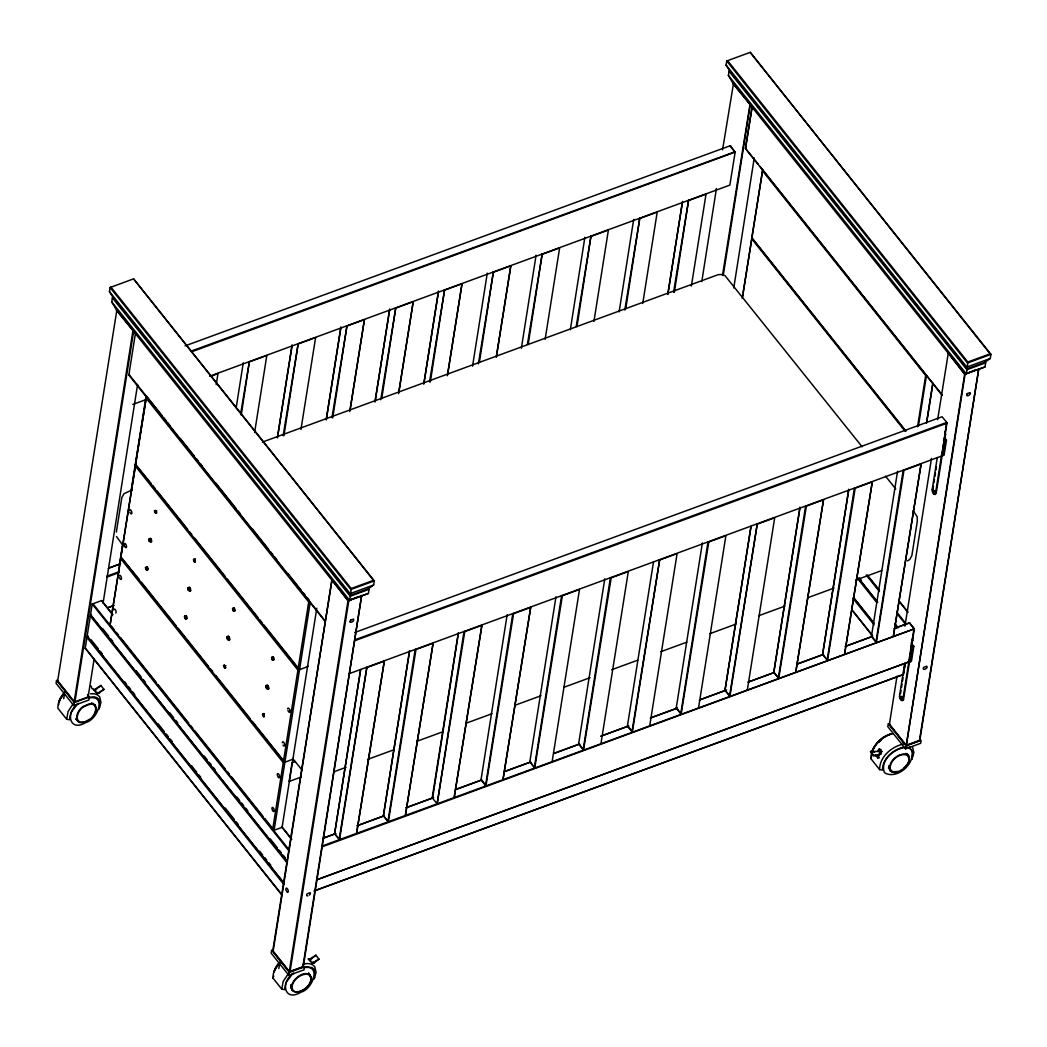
<?xml version="1.0" encoding="UTF-8"?>
<svg xmlns="http://www.w3.org/2000/svg" width="1047" height="1047" viewBox="0 0 1047 1047"><rect width="100%" height="100%" fill="white"/><g stroke="black" fill="none" stroke-linecap="round" stroke-linejoin="round"><path stroke-width="1.5" d="M903.64 747.126C893.143 749.456 882.268 758.709 882.516 770.147L879.611 769.624L870.895 758.669C870.672 746.472 881.352 735.518 893.078 733.515M879.611 769.624C879.48 756.902 891.56 746.668 903.26 744.077M58.711 704.762L58.802 702.066M77.923 703.453L70.79 712.771L69.573 719.799L66.668 719.25L68.042 711.58L72.609 704.605M293.029 973.317L285.896 982.636L284.679 989.664L281.774 989.127L273.045 978.173C272.704 972.584 275.322 967.192 278.842 962.991M281.774 989.127L283.148 981.445L288.514 973.461M935.233 492.064L935.18 491.697M290.791 984.704C290.817 1000.304 312.896 987.779 311.496 977.401C306.378 967.297 290.647 979.652 291.236 988.368M937.274 457.5L932.223 489.381C931.293 491.671 934.722 496.985 936.201 493.216L942.261 454.974M932.864 489.787L933.44 485.926M113.207 297.597L109.451 291.616L110.105 287.493L133.584 278.868L374.303 580.876L373.648 584.985L368.348 588.754L350.509 595.311L349.606 600.337L348.337 600.769L116.165 309.493L111.741 301.902L112.382 297.793L113.207 297.597L350.509 595.311L351.177 588.532L373.491 580.339L374.303 580.876L350.824 589.5L110.105 287.493L111.034 287.258L351.177 588.532M74.9 702.144L133.663 331.14L116.387 310.239L116.924 309.676L57.624 681.231L71.235 698.297M63.736 698.702L64.495 693.965M74.141 701.948L132.904 330.957L133.44 330.394L133.663 331.14M73.8 705.547L74.285 702.55L56.525 680.275L56.054 683.272L73.8 705.547L88.982 699.972L89.453 696.975L87.477 694.501M282.18 895.381L85.213 648.263L86.927 637.401L88.04 635.922L87.11 636.275L284.077 883.393M87.11 636.275L90.317 616.029L91.429 614.563L90.487 614.903L287.467 862.034M90.487 614.903L92.215 604.054L101.598 600.598L112.775 614.615M135.587 332.396L128.833 375.022L325.224 621.421M88.053 697.315L94.191 658.602M103.051 603.216L137.615 384.38M116.361 532.046L121.818 497.561L124.03 493.661L132.053 489.983M119.515 563.849L122.748 544.074M130.954 491.671L145.69 398.632M135.482 465.784L110.053 625.072L120.824 558.3M292.99 759.14L284.889 762.229L283.488 761.104L120.824 557.03L146.515 396.146L161.775 415.293M307.648 666.612L299.534 669.7L298.146 668.575L135.482 464.502L146.515 396.146M216.232 384.629L218.012 373.399L210.735 376.54M236.177 407.689L243.284 362.772M240.718 413.408L249.382 361.516L241.229 415.201M254.617 432.463L266.815 355.47L248.859 362.066M277.35 437.882L292.087 344.856M277.534 437.358L292.008 345.916M283.174 435.578L298.186 343.586L283.933 435.761M300.947 429.519L315.618 337.54L297.649 344.149M326.154 419.965L340.89 326.926M326.337 419.428L340.812 327.999M331.978 417.648L346.989 325.656L332.724 417.845M120.588 558.522L283.253 762.609L272.717 829.159L274.105 830.271L282.088 827.339L282.337 826.423M283.488 761.104L297.911 670.08L135.246 466.007M298.146 668.575L308.695 602.025L146.017 397.952M282.088 827.339L316.796 608.215M349.75 411.589L364.421 319.623L346.452 326.219M350.195 409.442L364.421 319.623M273.123 951.278L332.004 579.514L272.717 951.069L288.252 970.569M278.842 968.567L279.85 962.258M374.944 402.035L389.68 308.996M375.127 401.498L389.615 310.069M302.792 967.179L361.673 595.403L303.316 966.617L289.234 971.799L347.984 600.795L358.741 596.476M288.893 975.385L289.365 972.388L271.618 950.113L271.134 953.11L288.893 975.385L304.062 969.81L304.533 966.813L289.365 972.388M380.768 399.718L395.779 307.739L381.789 398.305M398.554 393.659L413.212 301.693L395.256 308.289M398.986 391.526L413.212 301.693M348.337 600.769L368.4 593.44L369.054 589.317L368.348 588.754M360.508 670.08L334.595 833.687L339.555 839.615L366.869 667.214L339.149 839.406L339.909 839.589M339.555 839.615L334.595 833.687L360.692 669.543M423.747 384.105L438.484 291.066M423.93 383.568L438.418 292.139M384.301 661.167L356.582 833.36L384.301 661.167L366.332 667.764M429.571 381.802L444.582 289.81L430.33 381.985M447.357 375.729L462.015 283.763L444.059 290.359M447.789 373.596L462.015 283.763M409.573 650.54L383.398 815.77L388.358 821.686L415.895 650.03L415.672 649.284L415.136 649.834L387.953 821.476L388.712 821.659M388.358 821.686L383.398 815.77L409.495 651.614M472.55 366.175L487.287 273.149M433.105 643.238L405.385 815.43L433.105 643.238L415.136 649.834M478.374 363.872L493.386 271.88L479.382 362.458M496.409 356.202L510.818 265.833L492.849 272.442M496.33 357.276L510.818 265.833M458.364 632.624L432.202 797.84L437.162 803.756L464.698 632.1L464.462 631.354L463.939 631.917L437.162 803.756M432.385 797.304L432.607 798.05L458.298 633.684M521.354 348.258L536.09 255.219M481.895 625.308L454.189 797.5L481.895 625.308L463.939 631.917M527.426 344.345L542.189 253.963L528.185 344.528M545.134 339.346L559.622 247.917L541.652 254.513M507.167 614.694L481.005 779.91L485.965 785.826L513.488 614.17L513.266 613.424L512.742 613.987L485.546 785.616L486.305 785.813M570.327 329.792L584.88 237.289M530.698 607.391L502.992 779.583L530.698 607.391L512.742 613.987M576.23 326.415L590.979 236.033L576.989 326.599M593.937 321.416L608.412 229.987L590.456 236.583M555.97 596.764L529.795 761.98L534.755 767.909L562.291 596.253L562.069 595.507L561.532 596.057L534.35 767.7L535.109 767.883M619.13 311.862L633.684 219.36M552.135 761.627L579.501 589.461L561.532 596.057M624.771 310.095L639.782 218.103L625.779 308.682M642.74 303.499L657.215 212.057L639.259 218.653M604.773 578.834L578.598 744.064L583.559 749.979L611.095 578.324L610.872 577.578L610.336 578.127L583.153 749.77L583.912 749.953M667.75 294.482L682.487 201.443M667.934 293.945L682.408 202.503M600.939 743.71L628.305 571.531L610.336 578.127M673.574 292.165L688.586 200.173L674.333 292.349M729.851 71.078L726.095 65.084L726.736 60.975L750.228 52.35L990.946 354.357L990.292 358.467L984.991 362.236L967.14 368.78L966.25 373.818L964.981 374.25L732.808 82.975L728.372 75.384L729.026 71.275L729.851 71.078L967.14 368.78L967.821 362.013L990.122 353.821L990.946 354.357L967.467 362.982L726.736 60.975L727.678 60.739L967.821 362.013M691.36 286.106L706.018 194.14L688.049 200.736M653.498 561.977L627.402 726.134L632.362 732.049L659.662 559.648L631.956 731.84L632.715 732.036M701.791 281.578L716.423 188.565M722.561 149.852L733.554 83.158L733.031 83.708L750.306 104.621L723.228 275.61M649.729 725.78L677.095 553.601L659.139 560.21M722.469 275.413L750.071 103.875L747.165 100.224M752.217 105.878L745.464 148.504L941.868 394.902M758.093 164.039L745.464 148.504L752.152 106.912M733.751 287.977L754.259 157.861M702.367 542.987L676.205 708.204L681.165 714.133L708.701 542.464L708.466 541.718L707.942 542.281L680.746 713.91L681.505 714.106M742.231 298.33L751.903 237.839L905.537 430.592M905.891 431.325L751.785 237.996L762.687 169.797L742.559 296.864M698.532 707.851L725.898 535.684L707.942 542.281M750.921 526.667L724.995 690.274L729.955 696.203L757.269 523.801L729.55 695.993L730.309 696.176M729.955 696.203L724.995 690.274L751.092 526.131M747.336 689.921L774.701 517.755L756.732 524.351M799.973 507.128L773.798 672.357L778.759 678.273L806.295 506.617L806.072 505.871L805.536 506.421L778.353 678.063L779.112 678.247M778.759 678.273L773.798 672.357L799.895 508.201M823.505 499.825L795.785 672.017L823.505 499.825L805.536 506.421M848.764 489.211L822.602 654.427L827.562 660.343L855.098 488.687L854.862 487.941L854.339 488.504L827.156 660.134L827.915 660.33M827.562 660.343L822.602 654.427L848.698 490.271M872.295 481.895L844.589 654.087L872.295 481.895L854.339 488.504M897.567 471.281L871.405 636.497L876.365 642.426L903.901 470.757L903.666 470.011L903.142 470.574L875.959 642.204L876.705 642.4M917.552 426.757L925.666 375.493L762.438 170.713M918.468 425.946L926.49 375.31L925.666 375.493M926.451 423.014L932.72 383.451M926.687 422.766L932.969 383.15M921.098 463.978L893.392 636.17L921.098 463.978L903.142 470.574M897.017 676.166L889.348 724.55L895.185 731.866M904.935 626.158L931.503 458.403M937.641 419.69L948.294 353.022L950.584 355.43M904.634 663.641L899.582 695.509C898.81 697.25 901.546 702.89 902.854 699.605L908.914 661.364M903.561 672.972L905.079 663.392M900.538 693.651L901.048 690.47M901.546 687.277L902.056 684.097M902.553 680.903L903.064 677.723M903.561 674.53L904.071 671.349M904.569 668.156L905.079 664.976M933.937 482.746L934.448 479.552M934.958 476.372L935.455 473.179M935.966 469.998L936.463 466.805M911.427 645.436L912.159 639.992M933.479 493.883L935.076 494.354L935.495 493.477L941.554 455.236M943.831 440.892L945.546 434.256L944.918 431.443M941.646 456.178L947.038 422.674L942.078 416.758L354.697 632.532M911.099 642.884L913.835 646.3L911.453 661.298L909.11 662.162L914.384 628.815L909.437 622.886L895.277 627.978M941.75 456.021L946.632 422.465L354.658 639.926M901.532 699.762L902.828 700.522L903.561 699.357L909.607 661.115M911.636 648.368L912.552 638.277M944.028 443.823L945.546 434.256M911.78 648.839L912.251 645.842L910.838 646.365M944.656 437.882L946.475 440.172L944.106 455.157L349.305 673.653M965.164 373.714L906.283 745.49L964.627 374.276L975.385 369.957M905.524 748.867L906.008 745.87L888.249 723.595L887.777 726.592L905.524 748.867L920.706 743.291L921.177 740.294L906.008 745.87M919.423 740.648L978.723 369.094L964.627 374.276L948.294 353.022M978.723 369.094L919.776 740.635M964.981 374.25L985.031 366.921L985.685 362.799L984.991 362.236M307.517 666.769L307.766 665.853M292.872 759.297L293.108 758.381M902.213 698.964L901.86 696.32M870.895 758.669L871.614 756.471M273.045 978.173L273.777 975.974M59.208 702.197L60.386 698.689L64.404 692.8M274.209 971.93L275.4 968.423L279.405 962.533M331.65 579.541L347.984 600.795L362.079 595.625M191.771 351.74L735.059 152.168L729.929 145.729L730.688 145.926M627.585 725.597L631.446 730.911M154.446 510.923L155.309 510.399L155.938 511.355L155.951 513.239L154.446 510.923L155.388 510.57L156.265 512.716L155.336 513.056M148.831 539.964L149.341 538.655L150.82 538.577L151.54 541.849L149.04 540.88L150.114 538.367M150.192 541.22L150.768 542.124L150.755 539.964L149.341 538.655L150.192 541.22L151.828 541.037M147.889 567.775L147.889 569.647L146.344 569.817L145.454 567.683L147.261 566.82M147.889 569.647L146.659 568.508L146.645 566.636M146.96 570L146.318 567.16M194.336 559.36L194.978 562.2L193.473 559.883L195.279 559.019L193.721 559.177M194.362 562.017L195.292 561.676L194.663 558.836M187.858 588.924L188.368 587.616L189.847 587.55L190.567 590.809L188.067 589.841L188.368 587.616L189.847 587.55M189.141 587.341L188.08 588.427L188.381 589.775L189.088 590.888L190.567 590.809M188.539 588.519L189.795 591.097L189.782 588.938L189.075 587.825L188.054 588.375M184.494 616.644L185.672 615.597L185.685 617.468L186.929 618.62L185.371 618.777L184.743 617.822L184.494 616.644L185.424 616.29M185.986 618.96L185.973 617.089L184.743 615.937M232.513 608.844L234.306 607.98L232.513 608.844L233.389 610.99L234.947 610.82L233.389 610.99M233.69 607.797L234.332 610.637M234.005 611.16L233.991 609.289L232.761 608.15M226.885 637.885L227.395 636.589L228.874 636.511L229.594 639.769L227.579 639.56L226.885 637.885L227.395 636.589L228.874 636.511M228.167 636.301L227.107 637.387L227.408 638.735L228.115 639.848L229.594 639.769M227.565 637.479L228.822 640.057L228.809 637.898L228.102 636.798L227.081 637.335M223.521 665.604L224.385 665.094L225 666.049L225.013 667.921L223.521 665.604L224.451 665.264L225.341 667.397L224.398 667.737M272.73 656.77L272.73 658.642L273.974 659.78L272.416 659.95L271.801 658.982L271.788 657.11L273.332 656.953L273.961 657.909L273.018 658.249L272.403 657.294M273.031 660.134L273.018 658.249M265.912 686.858L266.422 685.549L267.901 685.471L268.634 688.73L266.605 688.52L265.912 686.858L266.422 685.549L267.901 685.471M267.194 685.262L266.134 686.361L267.849 689.018L267.836 686.858L267.129 685.759L266.108 686.308M266.605 688.52L267.273 688.115L266.592 686.452M263.412 714.054L264.04 716.894L262.548 714.564L264.354 713.701L262.797 713.871M263.425 716.711L264.368 716.357L263.739 713.517M99.635 707.262L98.968 709.094L100.957 702.563L99.701 696.896L97.489 694.828L94.348 693.768L90.487 693.795M314.741 977.126L314.074 978.971L316.063 972.427L314.807 966.774C311.993 963.083 306.758 963.031 302.701 964.392M872.962 749.94C876.378 742.061 883.616 735.832 892.005 733.855M881.325 754.023L878.485 754.18L879.061 754.9L877.635 755.999A11.412 6.295 -38.6 0 0 874.232 755.594L873.394 755.633L870.607 751.419L882.294 751.524M872.177 751.026C875.724 743.383 882.438 737.428 890.186 734.261M873.394 755.633L879.061 754.9M875.384 755.057L877.7 757.949L881.404 751.982L879.1 749.089L877.504 751.118M59.313 700.626L64.678 692.643M274.419 970.504L279.785 962.52M879.336 752.086L881.09 749.744M149.512 539.558L150.82 538.577M64.692 691.923C60.765 696.425 57.559 702.171 57.938 708.309L66.668 719.25M101.598 600.598L112.67 614.798M135.482 464.502L150.99 483.334M120.824 557.03L139.395 579.698M309.415 895.041L310.004 894.387A2.133 1.178 -38.6 0 0 310.056 892.725L307.255 893.745A2.133 1.178 -38.6 0 0 306.745 895.578L307.203 895.852A2.251 1.243 -38.6 0 0 307.87 895.852M316.665 879.794L909.162 661.783L317.019 879.768M97.921 693.14L99.151 693.258A11.412 6.295 -38.6 0 1 103.116 690.13L103.928 689.24L97.921 693.14L97.345 692.42M313.524 962.324L312.346 962.154L312.922 962.874L318.929 958.973L318.118 959.877A11.412 6.295 -38.6 0 0 314.152 962.991L313.145 962.717A11.412 6.295 -38.6 0 0 311.98 964.117M878.826 742.323L881.064 740.124M903.613 768.393C906.898 765.436 910.89 760.436 908.338 755.895C900.446 750.725 887.306 762.124 890.761 770.736M78.669 703.44C65.411 711.096 68.552 732.965 86.011 722.417C97.45 719.721 107.226 694.253 88.694 698.009M293.67 973.173C280.413 980.843 283.567 1002.712 301.013 992.15C312.451 989.454 322.227 963.999 303.709 967.742M350.588 620.151L353.389 619.13A2.133 1.178 -38.6 0 1 353.336 620.792M967.232 393.633L970.019 392.599A2.133 1.178 -38.6 0 1 969.98 394.274L969.378 394.928A2.251 1.243 -38.6 0 1 967.179 395.74L966.721 395.465M133.584 278.868L373.491 580.339M750.228 52.35L990.122 353.821M901.166 770.343C905.76 767.307 911.623 761.261 908.665 755.384L905.838 753.369M95.473 690.065L94.897 689.345L100.905 685.445L104.046 689.541M310.475 959.811L309.899 959.078L315.906 955.178L319.047 959.274M87.189 720.833C97.567 717.561 100.931 697.538 85.54 705.456C74.991 708.675 71.981 729.105 87.254 720.598C97.149 717.483 100.355 698.414 85.684 705.953C77.596 707.811 72.099 725.322 84.742 721.71M907.461 560.865L909.66 559.569L911.858 555.656L917.316 521.17L917.172 516.681L913.076 510.74M901.192 770.147C898.143 772.267 893.261 773.982 890.225 770.972C886.888 762.085 898.64 752.06 907.252 754.272M149.996 540.304L151.527 539.689M189.023 589.265L190.554 588.65M228.05 638.238L229.594 637.61M267.077 687.198L268.621 686.583M185.11 345.876L730.283 145.703L735.059 152.168M191.536 350.994L735.243 151.632L729.838 185.123L209.57 376.253M132.825 404.443L146.645 399.365M262.483 442.056L718.255 274.641L722.679 274.471M155.938 511.355L156.867 511.015M154.707 512.101L155.65 511.747M155.951 513.239L156.88 512.886M109.49 567.788L120.222 563.849M108.299 568.338L120.575 563.823M106.715 576.295L118.992 571.793M106.938 577.041L119.214 572.526M145.454 567.683L146.397 567.33M145.716 568.848L146.659 568.508M147.208 569.293L148.151 568.953M146.344 569.817L147.274 569.463M193.473 559.883L194.415 559.543M193.734 561.061L194.677 560.708M107.501 607.77L113.652 605.519M107.854 607.757L113.992 605.493M190.855 589.998L189.219 590.181M185.358 616.12L186.287 615.78L186.916 616.735L185.973 617.089M184.743 617.822L185.685 617.468M186.235 618.254L187.177 617.913M185.371 618.777L186.314 618.437M233.991 609.289L234.934 608.948M232.761 610.021L233.703 609.681M234.253 610.466L235.195 610.126M373.648 584.985L350.169 593.623L109.451 291.616M990.292 358.467L966.813 367.091L726.095 65.084M229.882 638.971L228.246 639.154M369.054 589.317L350.261 596.227L112.382 297.793M985.685 362.799L966.904 369.709L729.026 71.275M88.589 696.752L74.494 701.935L57.402 680.485M74.285 702.55L89.453 696.975M225 666.049L225.943 665.709M223.783 666.782L224.712 666.442M225.013 667.921L225.956 667.58M271.539 657.817L272.469 657.464M271.801 658.982L272.73 658.642M272.416 659.95L274.222 659.087M354.881 640.672L946.868 423.21L946.632 422.465M267.207 687.421L266.121 687.774M268.922 687.931L267.273 688.115M267.142 688.808L268.634 688.73M943.491 440.237L944.904 439.714L945.546 440.512L943.164 455.51L942.522 454.699M944.132 441.036L946.475 440.172M262.548 714.564L263.491 714.224M262.81 715.742L263.739 715.402M932.223 489.381L932.929 489.119M935.495 493.477L936.201 493.216M295.149 761.614L292.087 762.74L289.116 781.481L301.379 776.966M333.836 771.809L346.112 767.307M367.602 759.415L393.685 749.835M416.706 741.368L442.789 731.788M465.81 723.333L491.907 713.753M514.915 705.298L541.011 695.718M564.019 687.251L590.115 677.671M611.592 669.779L637.688 660.199M660.709 651.744L686.793 642.164M709.814 633.71L735.897 624.117M758.918 615.662L785.001 606.082M808.022 597.628L834.106 588.048M855.595 580.156L881.679 570.563M323.235 838.124L335.511 833.608M356.975 825.73L383.045 816.15M406.053 807.695L433.667 797.552M456.662 789.111L481.201 780.094M504.209 771.639L530.279 762.059M554.818 753.055L579.357 744.037M600.821 736.146L628.436 726.003M651.43 717.561L677.514 707.981M700.508 699.527L726.579 689.947M748.055 682.068L774.126 672.488M797.133 664.034L823.204 654.454M846.212 646.012L872.282 636.432M323.588 838.097L335.851 833.595M357.328 825.703L383.398 816.123M406.406 807.669L432.476 798.102M455.484 789.647L481.555 780.067M504.562 771.626L530.633 762.046M553.627 753.591L579.711 744.011M601.174 736.133L628.776 725.99M650.252 718.098L676.323 708.518M699.331 700.077L725.401 690.497L725.178 689.751M748.409 682.042L774.479 672.462M797.474 664.02L823.557 654.44M845.021 646.549L872.622 636.406M894.099 628.527L909.437 622.886L913.992 628.606L908.639 662.332M322.005 846.055L914.384 628.815L322.227 846.801M912.186 640.659L912.892 640.398M911.479 647.164L913.835 646.3M909.411 661.01L908.469 661.351L909.11 662.162M315.16 890.513L902.959 674.595M313.982 891.062L903.312 674.569M902.854 699.605L903.561 699.357M303.669 966.59L289.574 971.773L272.482 950.323M920.313 740.072L906.218 745.255L889.125 723.804M908.089 744.927L918.311 741.171M979.063 369.081L985.031 366.921M362.432 595.599L368.4 593.44M898.666 771.43L892.123 771.796L888.38 768.001M88.275 697.498L94.309 696.831L97.122 697.773L99.085 699.632L100.211 704.657M308.695 602.025L310.318 601.645L274.105 830.271L264.956 818.78M297.911 670.08L299.534 669.7L263.936 625.02M283.253 762.609L284.889 762.229M149.04 540.88L149.525 541.626M188.067 589.841L189.154 589.487L189.86 590.6M877.7 757.949L879.362 757.753M905.302 747.545C894.046 748.409 879.716 760.58 884.427 772.607C896.52 780.512 916.649 763.054 911.361 749.848L909.293 748.225M870.371 751.838L871.209 751.798A11.412 6.295 -38.6 0 1 874.611 752.204L874.651 752.23M305.96 966.721L312.228 967.65L314.205 969.496L315.33 974.521M879.1 749.089L880.553 749.286M94.897 689.345L96.075 689.515M309.899 959.078L311.129 959.196A11.412 6.295 -38.6 0 1 311.587 958.764M312.922 962.874L314.1 963.044M905.864 745.268L906.623 745.464M436.756 803.546L437.515 803.743M289.234 971.799L289.993 971.982L348.743 600.978L346.583 597.798M909.084 622.913L909.843 623.096M890.591 770.762L892.528 771.273M907.121 747.087L909.961 748.003L912.945 752.296L911.95 759.245L913.887 752.701L912.565 747.087M91.573 702.943L93.275 703.636M78.734 721.134L75.75 719.106M309.441 974.822C301.196 971.459 287.886 983.12 293.513 991.208C302.295 994.846 316.718 981.222 308.276 973.37M291.956 990.148L293.736 990.868M871.811 636.707L871.588 635.961L876.365 642.426M129.239 375.232L129.003 374.486L324.622 620.348M676.611 708.413L676.388 707.667L681.165 714.133M579.004 744.273L578.782 743.527L583.559 749.979M530.214 762.19L529.978 761.457L534.755 767.909M481.411 780.12L481.188 779.374L485.965 785.826M350.091 621.983L350.536 622.258A2.251 1.243 -38.6 0 0 352.747 621.447M890.958 770.343L888.851 767.713L888.759 765.75M85.213 648.263L85.906 648.826M724.746 275.322L862.1 446.781M94.178 689.986L93.078 688.952L96.494 692.878M309.284 959.85L308.184 958.816L311.6 962.743M76.195 718.766L77.347 720.009M308.669 972.964L310.435 976.079M728.372 75.384L966.25 373.818M734.536 84.375L736.473 86.809M952.534 357.878L954.471 360.312M956.421 362.746L958.358 365.181M960.308 367.628L962.245 370.062M760.122 166.591L942.274 395.112M751.667 238.755L904.752 430.827M885.553 476.202L895.748 489.001M898.967 600.821L908.115 612.286M899.255 601.475L907.396 611.684M867.4 575.222L879.087 589.88M896.913 612.246L906.061 623.737M867.282 575.366L879.441 590.639M866.222 574.973L879.428 591.529M896.69 613.189L905.825 624.653M859.351 577.839L861.38 580.391M859.181 578.965L877.451 601.894M895.735 624.823L897.763 627.375M858.409 578.193L877.7 602.391M894.963 624.051L898.012 627.873M912.251 645.842L912.892 646.653L910.51 661.639L909.882 660.84M857.218 578.036L876.509 602.247M894.792 625.177L896.821 627.716M853.763 597.785L874.075 623.266M854.012 598.282L873.303 622.481M852.821 598.125L874.14 624.876M853.148 611.252L872.478 635.516M852.114 610.257L872.426 635.738M897.122 734.3L904.896 744.051M877.098 755.306L877.674 756.026M870.607 751.419L873.63 755.201M111.741 301.902L349.606 600.337M123.716 318.209L126.635 321.861M128.572 324.308L130.522 326.743M334.922 583.179L336.859 585.613M163.803 417.845L165.845 420.397M167.873 422.949L169.915 425.501M180.084 438.261L194.336 456.139M196.365 458.691L198.406 461.243M200.435 463.795L202.464 466.347M215.695 482.942L236.046 508.476M238.075 511.028L240.116 513.58M252.327 528.892L268.608 549.322M270.636 551.874L272.678 554.426M274.707 556.978L276.748 559.53M287.938 573.573L301.156 590.168M303.198 592.72L305.227 595.272M307.268 597.824L309.297 600.376M153.032 485.887L155.061 488.439M157.102 490.991L187.622 529.285M189.651 531.837L191.693 534.402M194.742 538.223L225.262 576.517M227.304 579.07L257.824 617.364M259.865 619.916L261.894 622.468M122.643 545.029L116.505 536.535M292.898 758.643L302.073 770.147M141.424 582.25L176.014 625.648M178.055 628.2L208.575 666.494M210.617 669.046L212.646 671.598M215.695 675.433L250.298 718.831M252.327 721.383L282.847 759.677M282.337 827.339L290.451 837.535M281.591 826.724L291.773 839.485M111.322 626.041L114.372 629.875M116.4 632.427L118.442 634.979M120.47 637.531L156.082 682.199M158.123 684.751L188.643 723.045M190.672 725.61L192.713 728.162M194.742 730.714L225.275 769.008M227.304 771.56L229.345 774.113M231.374 776.665L262.915 816.228M289.43 850.256L93.026 603.857L92.215 604.054L289.181 851.172M102.593 628.58L108.692 636.223M110.72 638.762L112.749 641.314M136.097 670.617L141.175 676.977M143.217 679.529L145.245 682.081M169.614 712.654L173.671 717.745M175.7 720.297L177.728 722.836M204.126 755.96L207.175 759.782M209.204 762.334L211.232 764.873M213.274 767.425L215.302 769.977M236.622 796.728L239.671 800.549M241.7 803.088L243.729 805.64M245.757 808.179L247.786 810.731M270.126 838.752L277.233 847.677M279.261 850.216L281.303 852.768M283.331 855.32L285.36 857.859M91.246 615.688L287.205 861.537M90.317 616.029L287.284 863.16M91.089 639.743L98.196 648.669M100.224 651.208L102.253 653.76M124.593 681.78L126.622 684.332M128.663 686.884L130.692 689.423M132.72 691.975L134.749 694.527M158.097 723.817L164.196 731.46M166.224 734.012L168.253 736.564M170.281 739.103L172.323 741.656M191.614 765.854L196.692 772.228M198.721 774.78L200.749 777.319M225.118 807.891L234.253 819.356M236.282 821.908L238.31 824.447M259.643 851.198L262.679 855.019M264.708 857.572L266.749 860.124M268.778 862.663L270.807 865.215M87.869 637.047L283.829 882.896M86.927 637.401L283.907 884.519M86.927 650.108L282.297 895.224M99.099 693.31L98.143 692.983A11.412 6.295 -38.6 0 0 96.978 694.383M934.735 490.52L935.207 491.71M901.101 699.134L900.459 697.538M907.618 754.062L908.508 757.779M907.186 754.429L907.932 755.999M315.906 955.178L315.095 956.081A11.412 6.295 -38.6 0 0 313.027 957.521M100.905 685.445L100.093 686.348A11.412 6.295 -38.6 0 0 96.128 689.463M90.971 685.955L92.031 688.73M933.387 492.234L932.929 490.572M309.428 974.613L309.964 976.341M94.884 704.539L95.434 706.332M94.426 704.88L94.963 706.594M750.071 103.875L750.306 104.621M745.647 147.967L745.883 148.713M822.785 653.891L823.007 654.637M773.982 671.821L774.204 672.567M383.582 815.233L383.804 815.979M334.778 833.163L335.014 833.896M286.211 890.631L285.962 889.767A2.212 0.955 69.8 0 1 286.525 888.131A2.212 0.955 69.8 0 1 288.004 889.989A2.212 0.955 69.8 0 1 287.951 892.24L287.545 892.306A2.212 0.955 69.8 0 1 286.603 891.429M909.529 746.694L909.791 748.029M130.718 513.619A2.212 0.955 69.8 0 0 131.189 513.907L131.582 513.841A2.199 0.955 69.8 0 0 131.582 511.499A2.199 0.955 69.8 0 0 130.024 509.784A2.212 0.955 69.8 0 0 129.54 510.543M130.234 513.017A2.212 0.955 69.8 0 1 129.841 512.219M125.365 547.345A2.212 0.955 69.8 0 0 125.849 547.633L126.229 547.568A2.212 0.955 69.8 0 0 126.294 545.317A2.212 0.955 69.8 0 0 124.815 543.458A2.212 0.955 69.8 0 0 124.253 545.081M124.894 546.743A2.212 0.955 69.8 0 1 124.501 545.958M283.017 745.124A2.212 0.955 69.8 0 0 283.959 746.014L284.352 745.948A2.212 0.955 69.8 0 0 283.973 742.742A2.212 0.955 69.8 0 0 282.324 742.65M287.964 710.599A2.212 0.955 69.8 0 0 289.312 712.274L289.692 712.209A2.146 0.929 69.8 0 0 289.836 710.285M287.663 708.924A2.212 0.955 69.8 0 1 288.579 708.217A2.212 0.955 69.8 0 1 289.849 710.232M278.463 777.502A2.212 0.955 69.8 0 0 278.934 777.79L279.327 777.725A2.212 0.955 69.8 0 0 279.379 775.474A2.212 0.955 69.8 0 0 277.9 773.615A2.212 0.955 69.8 0 0 277.337 775.238M277.978 776.913A2.212 0.955 69.8 0 1 277.586 776.115M119.476 577.735A2.212 0.955 69.8 0 0 120.811 579.41L121.203 579.344A2.212 0.955 69.8 0 0 120.811 576.151A2.212 0.955 69.8 0 0 119.175 576.059M310.475 961.303A11.412 6.295 -38.6 0 1 310.867 960.832M312.045 958.332A11.412 6.295 -38.6 0 1 312.53 957.913M350.222 621.931A2.133 1.178 -38.6 0 1 350.732 620.099M95.473 691.557A11.412 6.295 -38.6 0 1 95.866 691.099M113.835 609.825A2.146 0.929 69.8 0 1 115.432 609.904A2.146 0.929 69.8 0 1 115.811 613.032M877.386 755.45A11.412 6.295 -38.6 0 1 878.237 756.104M966.865 395.413A2.133 1.178 -38.6 0 1 967.376 393.58M272.246 809.841A2.212 0.955 69.8 0 0 273.594 811.517L273.974 811.451A2.199 0.955 69.8 0 0 273.974 809.122A2.199 0.955 69.8 0 0 272.416 807.407A2.212 0.955 69.8 0 0 271.998 808.965M900.067 696.504C900.813 702.105 903.299 696.098 900.067 696.504M932.707 490.362C933.453 495.977 935.953 489.97 932.707 490.362M57.807 680.694L58.043 681.44L57.807 680.694M889.531 724.014L889.767 724.76L889.531 724.014M926.647 667.868L926.045 668.523A2.251 1.243 -38.6 0 1 923.847 669.334L923.389 669.059A2.133 1.178 -38.6 0 1 923.899 667.227L926.687 666.206A2.133 1.178 -38.6 0 1 926.647 667.868"/></g></svg>
